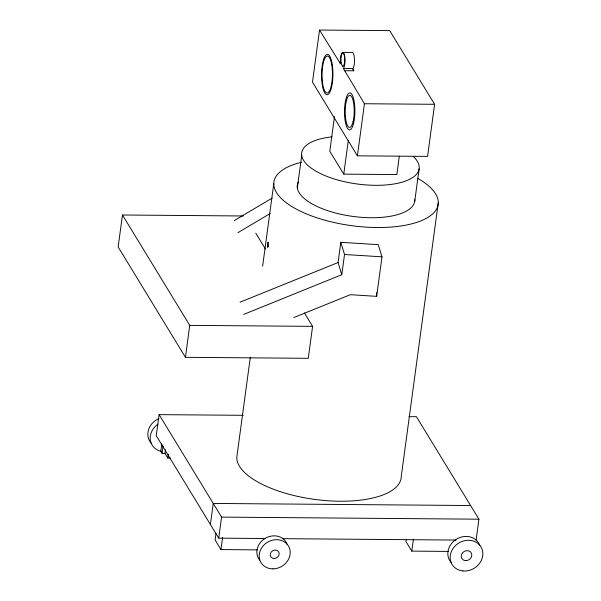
<?xml version="1.0" encoding="UTF-8"?>
<svg xmlns="http://www.w3.org/2000/svg" width="601" height="601" viewBox="0 0 601 601"><rect width="100%" height="100%" fill="white"/><g stroke="black" fill="none" stroke-linecap="round" stroke-linejoin="round"><path stroke-width="0.9" d="M293.942 317.516L350.338 294.693L376.647 296.346L376.699 292.664M243.435 215.977L122.469 215L118.149 246.951L185.431 357.325L308.275 358.316L312.595 326.366L304.339 312.828M243.33 415.314L159.107 414.637L156.268 435.672L218.734 538.15L265.642 538.526M161.827 443.906L160.828 451.336L162.067 453.372L164.967 453.394L167.807 458.052L170.571 458.075M162.067 453.372L163.066 445.934M164.967 453.394L165.47 449.676M167.807 458.052L168.31 454.341M185.431 357.325L189.751 325.374L122.469 215M210.403 524.485L213.25 503.443L470.591 505.524M216.007 533.515L215.128 540.014L220.958 549.577L257.513 549.877M218.734 538.15L221.581 517.108L159.107 414.637M220.958 549.577L222.595 537.504M250.324 357.197L236.771 457.406A82.87 32.777 7.7 0 0 318.643 499.897A82.87 32.777 7.7 0 0 401.258 476.413L438.272 202.687M262.614 266.266L273.786 183.681M297.33 188.008L301.71 155.591M319.529 30.05L312.482 82.142L357.4 155.832L427.574 156.395L434.613 104.304L389.696 30.613L319.529 30.05L340.527 63.841A8.279 2.321 -89.5 0 1 341.909 52.918A8.279 2.321 -89.5 0 1 344.899 57.831A8.279 2.321 -89.5 0 1 343.366 68.499L364.446 103.733L357.4 155.832M334.487 116.549L329.791 151.234L343.757 174.14L396.84 174.568L399.312 156.32M343.757 174.14L348.325 140.371M243.751 314.383L341.789 274.71L338.07 262.532L340.805 242.308L378.269 244.66L381.988 256.837L376.647 296.346M341.789 274.71L344.523 254.493L340.805 242.308M414.728 201.327L419.107 168.911M406.223 539.698L405.975 541.554L411.805 551.117L448.354 551.418M411.805 551.117L413.435 539.044M476.075 540.224L478.922 519.189L416.455 416.711L408.965 416.651M234.285 220.567L272.185 198.082M237.966 232.64L270.225 213.505M240.032 302.205L338.07 262.532M342.818 52.362L352.321 52.437A8.279 2.321 -89.5 0 1 354.507 59.507A8.279 2.321 -89.5 0 1 352.87 68.574L353.824 70.805L344.328 70.723M339.362 62.594L341.09 62.602M343.366 68.499L352.87 68.574M364.446 103.733L434.613 104.304M189.751 325.374L312.595 326.366M221.581 517.108L478.922 519.189M282.523 538.669L456.031 540.066M344.523 254.493L381.988 256.837M352.471 68.582L353.824 70.805M255.786 233.173L265.499 249.107M417.883 178.452A82.87 32.777 7.7 0 1 410.363 224.165A82.87 32.777 7.7 0 1 294.4 208.051A82.87 32.777 7.7 0 1 301.424 162.278M414.833 199.652A59.266 23.439 7.7 0 1 350.789 216.12A59.266 23.439 7.7 0 1 298.246 182.208M413.608 156.748A59.266 23.439 7.7 0 1 386.593 184.898A59.266 23.439 7.7 0 1 308.305 165.801A59.266 23.439 7.7 0 1 332.037 136.848M161.744 451.419A16.903 14.777 -31.4 0 1 150.295 439.947A16.903 14.777 -31.4 0 1 158.108 424.118M151.662 443.658A16.903 14.777 -31.4 0 1 158.867 418.589M259.617 560.117A16.039 14.026 -31.4 0 1 265.702 538.075A16.039 14.026 -31.4 0 1 287.278 544.754M451.351 562.724A16.903 14.777 -31.4 0 1 456.52 539.157A16.903 14.777 -31.4 0 1 479.778 545.498M342.713 66.35L341.421 64.224A6.709 1.886 -89.5 0 1 341.984 53.722A6.709 1.886 -89.5 0 1 344.673 58.124A6.709 1.886 -89.5 0 1 342.713 66.35M268.189 246.177A2.697 0.443 -86.4 0 0 268.069 242.105A2.697 0.443 -86.4 0 0 267.43 246.109A2.697 0.443 -86.4 0 0 268.189 246.177M331.159 86.281A18.503 5.199 -89.5 0 0 328.229 56.269A18.503 5.199 -89.5 0 0 322.324 81.007A18.503 5.199 -89.5 0 0 331.159 86.281M353.095 121.545A16.024 4.5 -89.5 0 0 350.556 95.551A16.024 4.5 -89.5 0 0 345.44 116.985A16.024 4.5 -89.5 0 0 353.095 121.545M353.621 123.122A18.503 5.199 -89.5 0 0 350.683 93.11A18.503 5.199 -89.5 0 0 344.779 117.849A18.503 5.199 -89.5 0 0 353.621 123.122M331.527 87.37A20.224 5.679 -89.5 0 0 328.319 54.578A20.224 5.679 -89.5 0 0 321.866 81.608A20.224 5.679 -89.5 0 0 331.527 87.37M462.943 570.95A16.903 14.777 -31.4 0 0 482.115 549.337A16.903 14.777 -31.4 0 0 454.476 546.647A16.903 14.777 -31.4 0 0 462.943 570.95M465.347 560.62A5.492 4.808 -31.4 0 0 471.582 553.596A5.492 4.808 -31.4 0 0 462.597 552.717A5.492 4.808 -31.4 0 0 465.347 560.62M272.952 568.862A16.039 14.026 -31.4 0 0 288.931 546.88A16.039 14.026 -31.4 0 0 262.224 547.038A16.039 14.026 -31.4 0 0 272.952 568.862M274.199 558.479A4.635 4.049 -31.4 0 0 278.811 552.131A4.635 4.049 -31.4 0 0 271.096 552.176A4.635 4.049 -31.4 0 0 274.199 558.479"/></g></svg>
